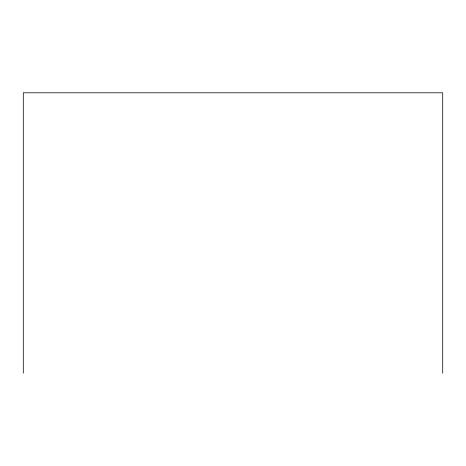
<?xml version="1.0" encoding="UTF-8"?>
<svg xmlns="http://www.w3.org/2000/svg" width="466" height="466" viewBox="0 0 466 466"><rect width="100%" height="100%" fill="white"/><g stroke="black" fill="none" stroke-linecap="round" stroke-linejoin="round"><path stroke-width="0.7" d="M442.7 373.202L442.7 92.798L23.3 92.798L23.3 373.202"/></g></svg>
